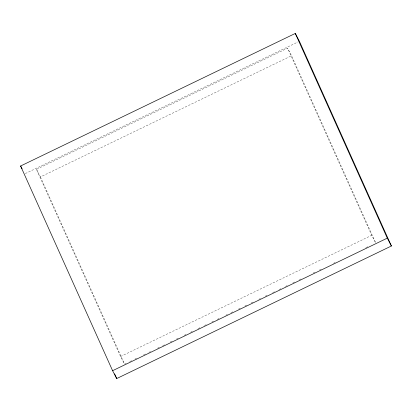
<?xml version="1.0" encoding="UTF-8"?>
<svg xmlns="http://www.w3.org/2000/svg" width="412" height="412" viewBox="0 0 412 412"><rect width="100%" height="100%" fill="white"/><g stroke="black" fill="none" stroke-linecap="round" stroke-linejoin="round"><path stroke-width="0.31" stroke-dasharray="2.06 1.54" d="M25.287 173.581L298.242 41.849M126.273 363.276L124.537 364.115L120.567 356.514L36.452 169.353L287.597 48.147L291.567 55.744L375.682 242.91L371.712 235.314L287.597 48.147M36.452 169.353L40.422 176.949L291.567 55.744M120.567 356.514L371.712 235.314M129.749 361.602L132.638 360.201M134.956 359.089L136.691 358.249M143.633 354.897L146.528 353.501M148.845 352.384L150.581 351.544M157.523 348.197L160.417 346.801M162.73 345.683L164.465 344.844M170.254 342.053L173.148 340.657M176.619 338.978L178.355 338.139M184.143 335.347L187.038 333.952M190.509 332.278L193.403 330.882M198.033 328.647L200.922 327.252M204.398 325.573L207.287 324.177M211.917 321.942L213.653 321.108M217.129 319.429L220.018 318.033M225.807 315.242L227.542 314.402M231.014 312.729L233.908 311.333M238.538 309.098L240.273 308.258M244.903 306.023L247.797 304.628M251.268 302.954L254.163 301.558M258.793 299.323L260.528 298.484M265.158 296.249L268.052 294.853M272.682 292.618L274.418 291.784M279.048 289.548L280.783 288.709M285.413 286.474L288.302 285.078M292.932 282.843L294.668 282.009M299.297 279.774L301.033 278.934M313.187 273.068L314.923 272.234M319.552 269.999L321.288 269.16M333.442 263.294L335.177 262.459M365.846 247.658L368.163 246.541M40.422 176.949L124.537 364.115"/><path stroke-width="0.62" d="M20.6 166L295.291 33.434L299.4 41.293L391.4 246L116.709 378.566L112.6 370.707L20.6 166L22.068 168.807M112.6 370.707L387.29 238.141L391.4 246M295.291 33.434L387.29 238.141M114.603 373.875L116.709 378.566"/></g></svg>
